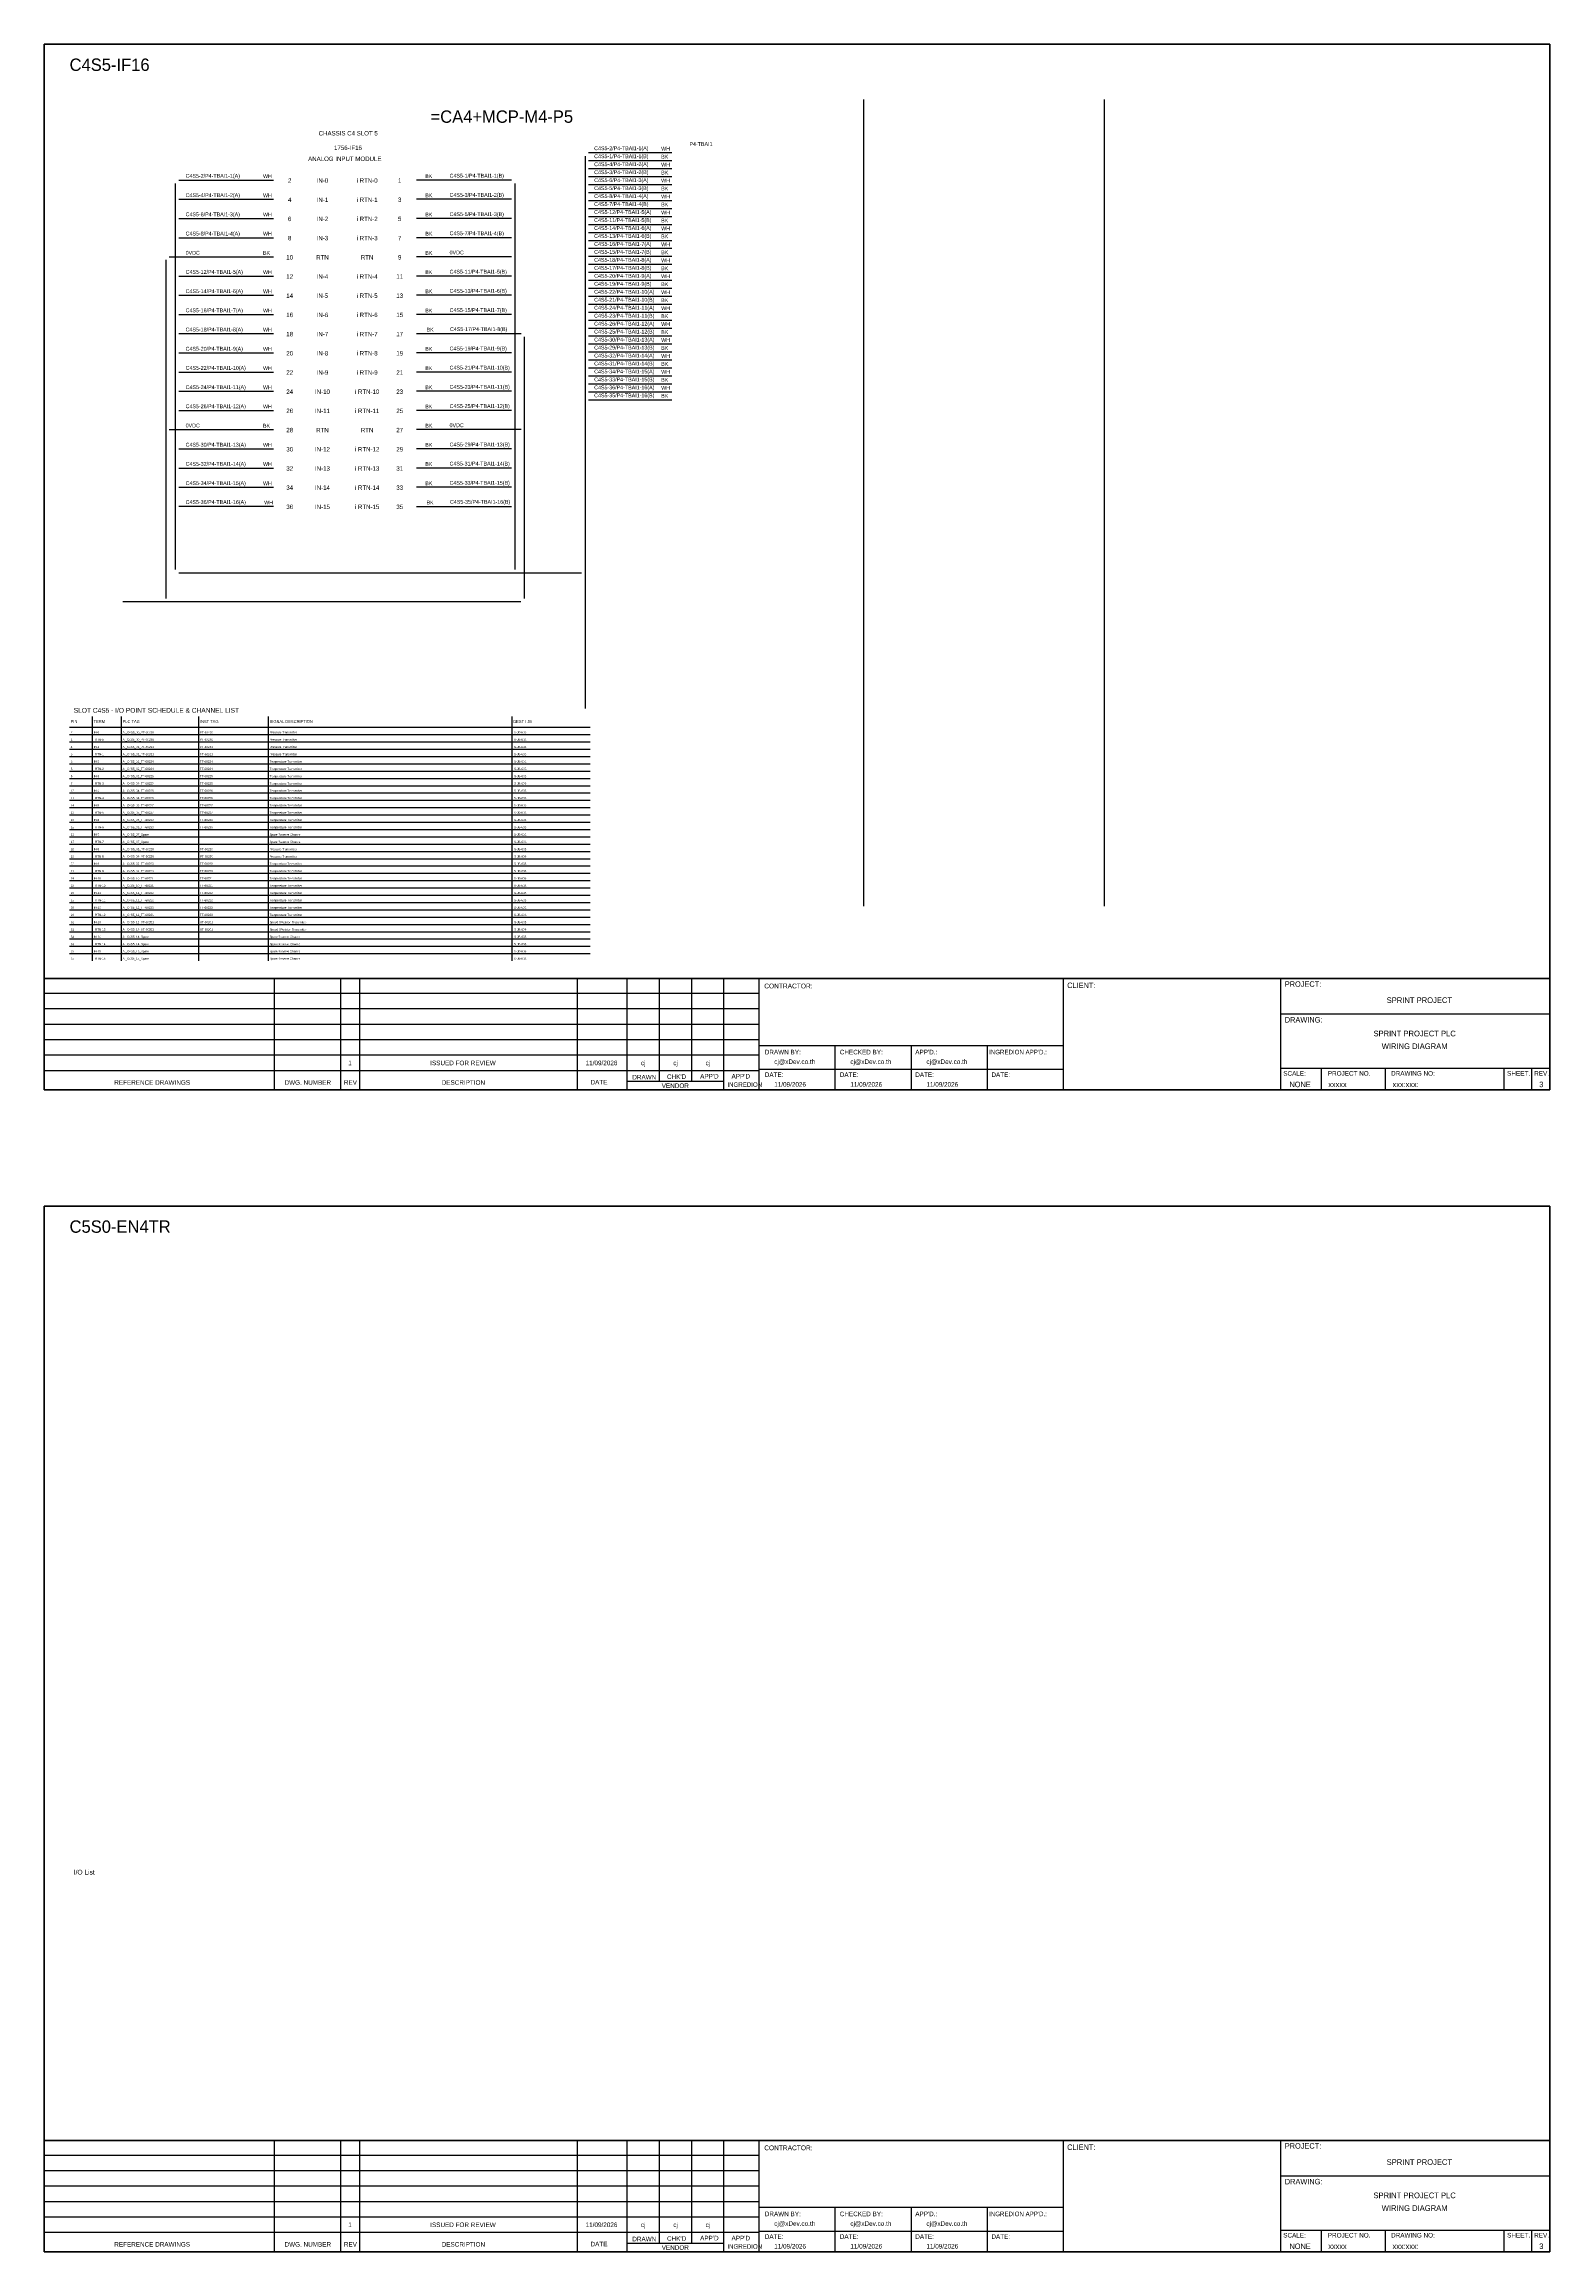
# Model space of a CAD drawing. Header units: metres. Extents: x 0 to 20667, y -39055 to 2704.
# Drawn here: x 16773 to 20667, y -30042 to -24334 of the extents above; entities that cross this region are included whole.
import ezdxf
from ezdxf.enums import TextEntityAlignment as Align

# ---------------------------------------------------------------- set-up
doc = ezdxf.new("R2010")
doc.units = ezdxf.units.M

msp = doc.modelspace()

# ---------------------------------------------------------------- linework, layer by layer
at = {"ltscale": 25.4}
for p, q in [((18180.9, -24634.8), (18396.3, -24634.8)), ((17981.4, -24685.2), (17736.1, -24685.2)), ((18180.9, -24676.1), (18396.3, -24676.1)), ((18180.9, -24717.3), (18396.3, -24717.3)), ((17981.4, -24734.8), (17736.1, -24734.8)), ((18180.9, -24758.5), (18396.3, -24758.5)), ((17981.4, -24784.4), (17736.1, -24784.4)), ((18180.9, -24799.7), (18396.3, -24799.7)), ((17096.1, -24883.7), (17366.6, -24883.7)), ((17981.4, -24834.1), (17736.1, -24834.1)), ((17981.4, -24883.7), (17736.1, -24883.7)), ((18180.9, -24841), (18396.3, -24841)), ((18180.9, -24882.2), (18396.3, -24882.2)), ((17981.4, -24933.3), (17736.1, -24933.3)), ((18180.9, -24923.4), (18396.3, -24923.4)), ((17981.4, -24983), (17736.1, -24983)), ((18180.9, -24964.6), (18396.3, -24964.6)), ((17981.4, -25032.6), (17736.1, -25032.6)), ((18180.9, -25005.9), (18396.3, -25005.9)), ((18180.9, -25047.1), (18396.3, -25047.1)), ((17736.1, -25082.2), (18006.6, -25082.2)), ((18180.9, -25088.3), (18396.3, -25088.3)), ((17981.4, -25131.9), (17736.1, -25131.9)), ((18180.9, -25129.5), (18396.3, -25129.5)), ((18180.9, -25170.8), (18396.3, -25170.8)), ((17981.4, -25181.5), (17736.1, -25181.5)), ((17981.4, -25231.1), (17736.1, -25231.1)), ((18180.9, -25212), (18396.3, -25212)), ((17981.4, -25280.8), (17736.1, -25280.8)), ((18180.9, -25253.2), (18396.3, -25253.2)), ((17096.1, -25330.4), (17366.6, -25330.4)), ((18006.6, -25330.4), (17736.1, -25330.4)), ((17981.4, -25380), (17736.1, -25380)), ((17981.4, -25429.7), (17736.1, -25429.7)), ((17981.4, -25479.3), (17736.1, -25479.3)), ((17736.1, -25528.9), (17981.4, -25528.9))]:
    msp.add_line(p, q, dxfattribs=at)
at = {"color": 7}
for p, q in [((16898.2, -26704.1), (16898.2, -26072)), ((16973.2, -26704.1), (16973.2, -26072)), ((17173.2, -26704.1), (17173.2, -26072)), ((17353.2, -26704.1), (17353.2, -26072)), ((17983.2, -26704.1), (17983.2, -26072)), ((16838.9, -26100), (18184.7, -26100))]:
    msp.add_line(p, q, dxfattribs=at)
at = {"color": 8}
for p, q in [((16838.9, -26118.9), (18184.7, -26118.9)), ((16838.9, -26137.8), (18184.7, -26137.8)), ((16838.9, -26156.7), (18184.7, -26156.7)), ((16838.9, -26175.5), (18184.7, -26175.5)), ((16838.9, -26194.4), (18184.7, -26194.4)), ((16838.9, -26213.3), (18184.7, -26213.3)), ((16838.9, -26232.2), (18184.7, -26232.2)), ((16838.9, -26251.1), (18184.7, -26251.1)), ((16838.9, -26269.9), (18184.7, -26269.9)), ((16838.9, -26288.8), (18184.7, -26288.8)), ((16838.9, -26307.7), (18184.7, -26307.7)), ((16838.9, -26326.6), (18184.7, -26326.6)), ((16838.9, -26345.4), (18184.7, -26345.4)), ((16838.9, -26364.3), (18184.7, -26364.3)), ((16838.9, -26383.2), (18184.7, -26383.2)), ((16838.9, -26402.1), (18184.7, -26402.1)), ((16838.9, -26421), (18184.7, -26421)), ((16838.9, -26439.8), (18184.7, -26439.8)), ((16838.9, -26458.7), (18184.7, -26458.7)), ((16838.9, -26477.6), (18184.7, -26477.6)), ((16838.9, -26496.5), (18184.7, -26496.5)), ((16838.9, -26515.3), (18184.7, -26515.3)), ((16838.9, -26534.2), (18184.7, -26534.2)), ((16838.9, -26553.1), (18184.7, -26553.1)), ((16838.9, -26572), (18184.7, -26572)), ((16838.9, -26590.9), (18184.7, -26590.9)), ((16838.9, -26609.7), (18184.7, -26609.7)), ((16838.9, -26628.6), (18184.7, -26628.6)), ((16838.9, -26647.5), (18184.7, -26647.5)), ((16838.9, -26666.4), (18184.7, -26666.4)), ((16838.9, -26685.2), (18184.7, -26685.2))]:
    msp.add_line(p, q, dxfattribs=at)
at = {"color": 4}
for p, q in [((20075.5, -26981.8), (20075.5, -27037.9)), ((20240.8, -26981.8), (20240.8, -27037.9)), ((20075.5, -29986), (20075.5, -30042.1)), ((20240.8, -29986), (20240.8, -30042.1))]:
    msp.add_line(p, q, dxfattribs=at)
at = {"color": 4, "ltscale": 0.5}
for p, q in [((20547.9, -26981.8), (20547.9, -27037.9)), ((20547.9, -26981.8), (20547.9, -27037.9)), ((20619.1, -26981.8), (20619.1, -27037.9)), ((20619.1, -26981.8), (20619.1, -27037.9)), ((20547.9, -29986), (20547.9, -30042.1)), ((20547.9, -29986), (20547.9, -30042.1)), ((20619.1, -29986), (20619.1, -30042.1)), ((20619.1, -29986), (20619.1, -30042.1))]:
    msp.add_line(p, q, dxfattribs=at)
at = {"layer": 'GT_1', "color": 4}
for p, q in [((17368.6, -27037.9), (17368.6, -26749.8)), ((17540.5, -27037.9), (17540.5, -26749.8)), ((17589.6, -27037.9), (17589.6, -26749.8)), ((18152.3, -27037.9), (18152.3, -26749.8)), ((18280.6, -27037.9), (18280.6, -26749.8)), ((18364.2, -27016.1), (18364.2, -26749.8)), ((18447.7, -27016.1), (18447.7, -26749.7)), ((18531, -27037.9), (18531, -26749.8)), ((18622, -27037.9), (18622, -26749.8)), ((19409, -27037.9), (19409, -26749.8)), ((19971.3, -27037.9), (19971.3, -26749.8)), ((19971.3, -27037.9), (19971.3, -26749.8)), ((19971.3, -27037.9), (19971.3, -26749.8)), ((18622, -26788.6), (16773.2, -26788.6)), ((18622, -26828.4), (16773.2, -26828.4)), ((18622, -26868.3), (16773.2, -26868.3)), ((18622, -26908.3), (16773.2, -26908.3)), ((19409, -26923.6), (18622, -26923.6)), ((18818.8, -27037.9), (18818.8, -26923.6)), ((19015.5, -27037.9), (19015.5, -26923.6)), ((19212.3, -27037.9), (19212.3, -26923.6)), ((18622, -26948.2), (16773.2, -26948.2)), ((18621.9, -26988.1), (16773.2, -26988.1)), ((19409, -26985.1), (18622, -26985.1)), ((19971.3, -26981.8), (20666.5, -26981.8)), ((18531, -27016.1), (18280.6, -27016.1)), ((18622, -29792.8), (16773.2, -29792.8)), ((17368.6, -30042.1), (17368.6, -29754)), ((17540.5, -30042.1), (17540.5, -29754)), ((17589.6, -30042.1), (17589.6, -29754)), ((18152.3, -30042.1), (18152.3, -29754)), ((18280.6, -30042.1), (18280.6, -29754)), ((18364.2, -30020.3), (18364.2, -29754)), ((18447.7, -30020.3), (18447.7, -29754)), ((18531, -30042.1), (18531, -29754)), ((18622, -30042.1), (18622, -29754)), ((19409, -30042.1), (19409, -29754)), ((19971.3, -30042.1), (19971.3, -29754)), ((19971.3, -30042.1), (19971.3, -29754)), ((19971.3, -30042.1), (19971.3, -29754)), ((18622, -29832.6), (16773.2, -29832.6)), ((18622, -29872.6), (16773.2, -29872.6)), ((18622, -29912.5), (16773.2, -29912.5)), ((18622, -29952.4), (16773.2, -29952.4)), ((19409, -29927.8), (18622, -29927.8)), ((18818.8, -30042.1), (18818.8, -29927.8)), ((19015.5, -30042.1), (19015.5, -29927.8)), ((19212.3, -30042.1), (19212.3, -29927.8)), ((18621.9, -29992.3), (16773.2, -29992.3)), ((18531, -30020.3), (18280.6, -30020.3)), ((19409, -29989.3), (18622, -29989.3)), ((19971.3, -29986), (20666.5, -29986))]:
    msp.add_line(p, q, dxfattribs=at)
at = {"layer": 'HELPPOINT', "color": 4, "lineweight": 35}
for p, q in [((16773.2, -27037.9), (16773.2, -24333.7)), ((16773.2, -24333.7), (20666.5, -24333.7)), ((16773.2, -27037.9), (16773.2, -24333.7)), ((16773.2, -24333.7), (20666.5, -24333.7)), ((20666.5, -24333.7), (20666.5, -27037.9)), ((20666.5, -24333.7), (20666.5, -27037.9)), ((20666.5, -27037.9), (16773.2, -27037.9)), ((20666.5, -27037.9), (16773.2, -27037.9)), ((16773.2, -30042.1), (16773.2, -27337.9)), ((16773.2, -27337.9), (20666.5, -27337.9)), ((16773.2, -30042.1), (16773.2, -27337.9)), ((16773.2, -27337.9), (20666.5, -27337.9)), ((20666.5, -27337.9), (20666.5, -30042.1)), ((20666.5, -27337.9), (20666.5, -30042.1)), ((20666.5, -30042.1), (16773.2, -30042.1)), ((20666.5, -30042.1), (16773.2, -30042.1))]:
    msp.add_line(p, q, dxfattribs=at)
at = {"layer": 'HELPPOINT', "color": 4}
for p, q in [((19971.3, -26841.3), (20666.5, -26841.3)), ((19971.3, -26841.3), (20666.5, -26841.3)), ((19971.3, -26981.8), (20666.5, -26981.8)), ((19971.3, -29845.6), (20666.5, -29845.6)), ((19971.3, -29845.6), (20666.5, -29845.6)), ((19971.3, -29986), (20666.5, -29986))]:
    msp.add_line(p, q, dxfattribs=at)
at = {"layer": 'IE-WIRE', "color": 4, "ltscale": 25.4}
for p, q in [((18171.8, -24623.4), (18171.8, -26051.8)), ((18180.9, -24614.2), (18396.3, -24614.2)), ((18180.9, -24655.5), (18396.3, -24655.5)), ((17112.2, -24694.4), (17112.2, -25691.8)), ((17121.4, -24685.2), (17366.6, -24685.2)), ((17990.5, -24694.4), (17990.5, -25691.8)), ((18180.9, -24696.7), (18396.3, -24696.7)), ((17121.4, -24734.8), (17366.6, -24734.8)), ((18180.9, -24737.9), (18396.3, -24737.9)), ((17121.4, -24784.4), (17366.6, -24784.4)), ((18180.9, -24779.1), (18396.3, -24779.1)), ((18180.9, -24820.4), (18396.3, -24820.4)), ((17121.4, -24834.1), (17366.6, -24834.1)), ((18180.9, -24861.6), (18396.3, -24861.6)), ((17121.4, -24933.3), (17366.6, -24933.3)), ((18180.9, -24902.8), (18396.3, -24902.8)), ((18180.9, -24944), (18396.3, -24944)), ((17121.4, -24983), (17366.6, -24983)), ((18180.9, -24985.2), (18396.3, -24985.2)), ((17121.4, -25032.6), (17366.6, -25032.6)), ((18180.9, -25026.5), (18396.3, -25026.5)), ((17121.4, -25082.2), (17366.6, -25082.2)), ((18180.9, -25067.7), (18396.3, -25067.7)), ((18180.9, -25108.9), (18396.3, -25108.9)), ((17121.4, -25131.9), (17366.6, -25131.9)), ((18180.9, -25150.1), (18396.3, -25150.1)), ((17121.4, -25181.5), (17366.6, -25181.5)), ((17121.4, -25231.1), (17366.6, -25231.1)), ((18180.9, -25191.4), (18396.3, -25191.4)), ((17121.4, -25280.8), (17366.6, -25280.8)), ((18180.9, -25232.6), (18396.3, -25232.6)), ((17121.4, -25380), (17366.6, -25380)), ((17121.4, -25429.7), (17366.6, -25429.7)), ((17121.4, -25479.3), (17366.6, -25479.3)), ((17366.6, -25528.9), (17121.4, -25528.9))]:
    msp.add_line(p, q, dxfattribs=at)
at = {"layer": 'IE-WIRE', "color": 7, "ltscale": 25.4}
for p, q in [((17088.1, -24891.7), (17088.1, -25767)), ((18014.6, -25090.2), (18014.6, -25767)), ((18005.6, -25776), (16976.6, -25776))]:
    msp.add_line(p, q, dxfattribs=at)
at = {"layer": 'IE-WIRE', "color": 4}
msp.add_line((17121.3, -25700.9), (18162.6, -25700.9), dxfattribs=at)
at = {"layer": 'MEMBER', "color": 4, "lineweight": 35}
for p, q in [((16773.2, -26749.8), (20666.5, -26749.8)), ((16773.2, -26749.8), (20666.5, -26749.8)), ((16773.2, -29754), (20666.5, -29754)), ((16773.2, -29754), (20666.5, -29754))]:
    msp.add_line(p, q, dxfattribs=at)
at = {"layer": 'MEMBER', "color": 4}
for p, q in [((19971.3, -26841.3), (20666.5, -26841.3)), ((19971.3, -26841.3), (20666.5, -26841.3)), ((19971.3, -26981.8), (20666.5, -26981.8)), ((19971.3, -26981.8), (20666.5, -26981.8)), ((19971.3, -29845.6), (20666.5, -29845.6)), ((19971.3, -29845.6), (20666.5, -29845.6)), ((19971.3, -29986), (20666.5, -29986)), ((19971.3, -29986), (20666.5, -29986))]:
    msp.add_line(p, q, dxfattribs=at)
at = {"layer": 'x01001-FrameArea'}
for p, q in [((18891.4, -24476.4), (18891.4, -26562.9)), ((19514.5, -24476.4), (19514.5, -26562.9))]:
    msp.add_line(p, q, dxfattribs=at)

# ---------------------------------------------------------------- texts
at = {"color": 2}
for s, p in [('C4S5-IF16', (16838.9, -24402.9)), ('C5S0-EN4TR', (16838.9, -27407.1))]:
    msp.add_text(s, height=32, dxfattribs=at).set_placement(p)
for s, height, p in [('=CA4+MCP-M4-P5', 32, (17956.6, -24521.1)), ('CHASSIS C4 SLOT 5', 11.441, (17559.4, -24564.1)), ('1756-IF16', 11.44, (17558.8, -24601.6)), ('ANALOG INPUT MODULE', 11.441, (17550.6, -24630.1)), ('2', 11.4, (17408.1, -24686.3)), ('IN-0', 11.44, (17492.8, -24686.3)), ('i RTN-0', 11.44, (17608.3, -24686.3)), ('1', 11.4, (17692.6, -24686.3)), ('4', 11.4, (17408.1, -24736)), ('IN-1', 11.44, (17492.8, -24736)), ('i RTN-1', 11.44, (17608.3, -24736)), ('3', 11.4, (17692.6, -24736)), ('8', 11.4, (17408.1, -24835.2)), ('6', 11.4, (17408.1, -24785.6)), ('IN-2', 11.44, (17492.8, -24785.6)), ('IN-3', 11.44, (17492.8, -24835.2)), ('i RTN-2', 11.44, (17608.3, -24785.6)), ('i RTN-3', 11.44, (17608.3, -24835.2)), ('5', 11.4, (17692.6, -24785.6)), ('7', 11.4, (17692.6, -24835.2)), ('10', 11.44, (17408.1, -24884.9)), ('RTN', 11.44, (17492.8, -24884.9)), ('RTN', 11.44, (17608.3, -24884.9)), ('9', 11.4, (17692.6, -24884.9)), ('12', 11.44, (17408.1, -24934.5)), ('IN-4', 11.44, (17492.8, -24934.5)), ('i RTN-4', 11.44, (17608.3, -24934.5)), ('11', 11.44, (17692.6, -24934.5)), ('14', 11.44, (17408.1, -24984.1)), ('IN-5', 11.44, (17492.8, -24984.1)), ('i RTN-5', 11.44, (17608.3, -24984.1)), ('13', 11.44, (17692.6, -24984.1)), ('16', 11.44, (17408.1, -25033.8)), ('IN-6', 11.44, (17492.8, -25033.8)), ('i RTN-6', 11.44, (17608.3, -25033.8)), ('15', 11.44, (17692.6, -25033.8)), ('18', 11.44, (17408.1, -25083.4)), ('IN-7', 11.44, (17492.8, -25083.4)), ('i RTN-7', 11.44, (17608.3, -25083.4)), ('17', 11.44, (17692.6, -25083.4)), ('20', 11.44, (17408.1, -25133)), ('IN-8', 11.44, (17492.8, -25133)), ('i RTN-8', 11.44, (17608.3, -25133)), ('19', 11.44, (17692.6, -25133)), ('22', 11.44, (17408.1, -25182.7)), ('24', 11.44, (17408.1, -25232.3)), ('IN-10', 11.44, (17492.8, -25232.3)), ('IN-9', 11.44, (17492.8, -25182.7)), ('i RTN-10', 11.44, (17608.3, -25232.3)), ('i RTN-9', 11.44, (17608.3, -25182.7)), ('21', 11.44, (17692.6, -25182.7)), ('23', 11.44, (17692.6, -25232.3)), ('26', 11.44, (17408.1, -25281.9)), ('IN-11', 11.44, (17492.8, -25281.9)), ('i RTN-11', 11.44, (17608.3, -25281.9)), ('25', 11.44, (17692.6, -25281.9)), ('28', 11.44, (17408.1, -25331.6)), ('RTN', 11.44, (17492.8, -25331.6)), ('RTN', 11.44, (17608.3, -25331.6)), ('27', 11.44, (17692.6, -25331.6)), ('30', 11.44, (17408.1, -25381.2)), ('IN-12', 11.44, (17492.8, -25381.2)), ('i RTN-12', 11.44, (17608.3, -25381.2)), ('29', 11.44, (17692.6, -25381.2)), ('32', 11.44, (17408.1, -25430.8)), ('IN-13', 11.44, (17492.8, -25430.8)), ('i RTN-13', 11.44, (17608.3, -25430.8)), ('31', 11.44, (17692.6, -25430.8)), ('34', 11.44, (17408.1, -25480.4)), ('IN-14', 11.44, (17492.8, -25480.4)), ('i RTN-14', 11.44, (17608.3, -25480.4)), ('33', 11.44, (17692.6, -25480.4)), ('36', 11.44, (17408.1, -25530.1)), ('IN-15', 11.44, (17492.8, -25530.1)), ('i RTN-15', 11.44, (17608.3, -25530.1)), ('35', 11.44, (17692.6, -25530.1))]:
    msp.add_text(s, height=height, dxfattribs=at).set_placement(p, align=Align.MIDDLE_CENTER)
at = {"color": 4}
for s, height, p in [('C4S5-2/P4-TBAI1-1(A)', 9.949, (18195.4, -24607.9)), ('WH', 9.95, (18368.7, -24609)), ('C4S5-4/P4-TBAI1-2(A)', 9.949, (18195.4, -24649.2)), ('WH', 9.95, (18368.7, -24650.2)), ('C4S5-2/P4-TBAI1-1(A)', 9.949, (17139, -24679.2)), ('WH', 9.95, (17339.1, -24679.9)), ('C4S5-6/P4-TBAI1-3(A)', 9.949, (18195.4, -24690.4)), ('WH', 9.95, (18368.7, -24691.4)), ('C4S5-4/P4-TBAI1-2(A)', 9.949, (17139, -24729.2)), ('C4S5-6/P4-TBAI1-3(A)', 9.949, (17139, -24778.8)), ('WH', 9.95, (17339.1, -24729.6)), ('WH', 9.95, (17339.1, -24779.2)), ('C4S5-8/P4-TBAI1-4(A)', 9.949, (18195.4, -24731.6)), ('C4S5-12/P4-TBAI1-5(A)', 9.949, (18195.4, -24772.8)), ('WH', 9.95, (18368.7, -24732.7)), ('WH', 9.95, (18368.7, -24773.9)), ('C4S5-8/P4-TBAI1-4(A)', 9.949, (17139, -24828.5)), ('WH', 9.95, (17339.1, -24828.8)), ('C4S5-14/P4-TBAI1-6(A)', 9.949, (18195.4, -24814.1)), ('WH', 9.95, (18368.7, -24815.1)), ('C4S5-16/P4-TBAI1-7(A)', 9.949, (18195.4, -24855.3)), ('C4S5-18/P4-TBAI1-8(A)', 9.949, (18195.4, -24896.5)), ('WH', 9.95, (18368.7, -24856.3)), ('WH', 9.95, (18368.7, -24897.5)), ('C4S5-12/P4-TBAI1-5(A)', 9.949, (17139, -24927.7)), ('WH', 9.95, (17339.1, -24928.1)), ('C4S5-20/P4-TBAI1-9(A)', 9.949, (18195.4, -24937.7)), ('WH', 9.95, (18368.7, -24938.8)), ('C4S5-14/P4-TBAI1-6(A)', 9.949, (17139, -24977.4)), ('WH', 9.95, (17339.1, -24977.7)), ('C4S5-22/P4-TBAI1-10(A)', 9.949, (18195.4, -24979)), ('WH', 9.95, (18368.7, -24980)), ('C4S5-16/P4-TBAI1-7(A)', 9.949, (17139, -25027)), ('WH', 9.95, (17339.1, -25027.4)), ('C4S5-24/P4-TBAI1-11(A)', 9.949, (18195.4, -25020.2)), ('C4S5-26/P4-TBAI1-12(A)', 9.949, (18195.4, -25061.4)), ('WH', 9.95, (18368.7, -25021.2)), ('WH', 9.95, (18368.7, -25062.4)), ('C4S5-18/P4-TBAI1-8(A)', 9.949, (17139, -25076.6)), ('C4S5-20/P4-TBAI1-9(A)', 9.949, (17139, -25126.3)), ('WH', 9.95, (17339.1, -25077)), ('WH', 9.95, (17339.1, -25126.6)), ('C4S5-30/P4-TBAI1-13(A)', 9.949, (18195.4, -25102.6)), ('WH', 9.95, (18368.7, -25103.7)), ('C4S5-22/P4-TBAI1-10(A)', 9.949, (17139, -25175.9)), ('WH', 9.95, (17339.1, -25176.3)), ('C4S5-32/P4-TBAI1-14(A)', 9.949, (18195.4, -25143.9)), ('WH', 9.95, (18368.7, -25144.9)), ('C4S5-24/P4-TBAI1-11(A)', 9.949, (17139, -25225.5)), ('WH', 9.95, (17339.1, -25225.9)), ('C4S5-34/P4-TBAI1-15(A)', 9.949, (18195.4, -25185.1)), ('C4S5-36/P4-TBAI1-16(A)', 9.949, (18195.4, -25226.3)), ('WH', 9.95, (18368.7, -25186.1)), ('WH', 9.95, (18368.7, -25227.3)), ('C4S5-26/P4-TBAI1-12(A)', 9.949, (17139, -25275.1)), ('WH', 9.95, (17339.1, -25275.5)), ('C4S5-30/P4-TBAI1-13(A)', 9.949, (17139, -25374.4)), ('WH', 9.95, (17339.1, -25374.8)), ('C4S5-32/P4-TBAI1-14(A)', 9.949, (17139, -25424)), ('WH', 9.95, (17339.1, -25424.4)), ('C4S5-34/P4-TBAI1-15(A)', 9.949, (17139, -25473.7)), ('C4S5-36/P4-TBAI1-16(A)', 9.949, (17139, -25522.7)), ('WH', 9.95, (17339.1, -25474.1)), ('WH', 9.95, (17342.1, -25523.7))]:
    msp.add_text(s, height=height, dxfattribs=at).set_placement(p)
msp.add_text('P4-TBAI1', height=9.95, dxfattribs=at).set_placement((18471.5, -24591.9), align=Align.MIDDLE_CENTER)
for s, height, p in [('C4S5-1/P4-TBAI1-1(B)', 9.949, (18195.4, -24628.6)), ('C4S5-3/P4-TBAI1-2(B)', 9.949, (18195.4, -24669.8)), ('BK', 9.95, (18368.7, -24629.6)), ('BK', 9.95, (17758.6, -24679.9)), ('C4S5-1/P4-TBAI1-1(B)', 9.949, (17821.5, -24678.9)), ('C4S5-5/P4-TBAI1-3(B)', 9.949, (18195.4, -24711)), ('BK', 9.95, (18368.7, -24670.8)), ('BK', 9.95, (18368.7, -24712)), ('BK', 9.95, (17758.6, -24729.6)), ('BK', 9.95, (17758.6, -24779.2)), ('C4S5-3/P4-TBAI1-2(B)', 9.949, (17821.5, -24728.5)), ('C4S5-5/P4-TBAI1-3(B)', 9.949, (17821.5, -24778.2)), ('C4S5-7/P4-TBAI1-4(B)', 9.949, (18195.4, -24752.2)), ('BK', 9.95, (18368.7, -24753.3)), ('BK', 9.95, (17758.6, -24828.8)), ('C4S5-7/P4-TBAI1-4(B)', 9.949, (17821.5, -24827.8)), ('C4S5-11/P4-TBAI1-5(B)', 9.949, (18195.4, -24793.5)), ('C4S5-13/P4-TBAI1-6(B)', 9.949, (18195.4, -24834.7)), ('BK', 9.95, (18368.7, -24794.5)), ('BK', 9.95, (18368.7, -24835.7)), ('0VDC', 9.95, (17139, -24878.1)), ('BK', 9.95, (17339.1, -24878.5)), ('BK', 9.95, (17758.6, -24878.5)), ('0VDC', 9.95, (17821.5, -24877.4)), ('C4S5-15/P4-TBAI1-7(B)', 9.949, (18195.4, -24875.9)), ('BK', 9.95, (18368.7, -24876.9)), ('BK', 9.95, (17758.6, -24928.1)), ('C4S5-11/P4-TBAI1-5(B)', 9.949, (17821.5, -24927.1)), ('C4S5-17/P4-TBAI1-8(B)', 9.949, (18195.4, -24917.1)), ('BK', 9.95, (18368.7, -24918.2)), ('BK', 9.95, (17758.6, -24977.7)), ('C4S5-13/P4-TBAI1-6(B)', 9.949, (17821.5, -24976.7)), ('C4S5-19/P4-TBAI1-9(B)', 9.949, (18195.4, -24958.3)), ('C4S5-21/P4-TBAI1-10(B)', 9.949, (18195.4, -24999.6)), ('BK', 9.95, (18368.7, -24959.4)), ('BK', 9.95, (18368.7, -25000.6)), ('BK', 9.95, (17758.6, -25027.4)), ('C4S5-15/P4-TBAI1-7(B)', 9.949, (17821.5, -25026.3)), ('C4S5-23/P4-TBAI1-11(B)', 9.949, (18195.4, -25040.8)), ('BK', 9.95, (18368.7, -25041.8)), ('BK', 9.95, (17758.6, -25126.6)), ('BK', 9.95, (17762, -25077)), ('C4S5-19/P4-TBAI1-9(B)', 9.949, (17821.5, -25125.6)), ('C4S5-17/P4-TBAI1-8(B)', 9.949, (17822.6, -25075.5)), ('C4S5-25/P4-TBAI1-12(B)', 9.949, (18195.4, -25082)), ('C4S5-29/P4-TBAI1-13(B)', 9.949, (18195.4, -25123.2)), ('BK', 9.95, (18368.7, -25083.1)), ('BK', 9.95, (18368.7, -25124.3)), ('BK', 9.95, (17758.6, -25176.3)), ('C4S5-21/P4-TBAI1-10(B)', 9.949, (17821.5, -25175.2)), ('C4S5-31/P4-TBAI1-14(B)', 9.949, (18195.4, -25164.5)), ('BK', 9.95, (18368.7, -25165.5)), ('BK', 9.95, (17758.6, -25225.9)), ('C4S5-23/P4-TBAI1-11(B)', 9.949, (17821.5, -25224.9)), ('C4S5-33/P4-TBAI1-15(B)', 9.949, (18195.4, -25205.7)), ('BK', 9.95, (18368.7, -25206.7)), ('BK', 9.95, (17758.6, -25275.5)), ('C4S5-25/P4-TBAI1-12(B)', 9.949, (17821.5, -25274.5)), ('C4S5-35/P4-TBAI1-16(B)', 9.949, (18195.4, -25246.9)), ('BK', 9.95, (18368.7, -25247.9)), ('0VDC', 9.95, (17139, -25324.8)), ('BK', 9.95, (17339.1, -25325.2)), ('BK', 9.95, (17758.6, -25325.2)), ('0VDC', 9.95, (17821.5, -25324.1)), ('BK', 9.95, (17758.6, -25374.8)), ('C4S5-29/P4-TBAI1-13(B)', 9.949, (17821.5, -25373.8)), ('BK', 9.95, (17758.6, -25424.4)), ('C4S5-31/P4-TBAI1-14(B)', 9.949, (17821.5, -25423.4)), ('BK', 9.95, (17758.6, -25474.1)), ('BK', 9.95, (17762, -25523.7)), ('C4S5-33/P4-TBAI1-15(B)', 9.949, (17821.5, -25473)), ('C4S5-35/P4-TBAI1-16(B)', 9.949, (17822.6, -25522.2))]:
    msp.add_text(s, height=height).set_placement(p)
at = {"color": 3}
for s, p in [('PIN', (16841.9, -26089)), ('TERM', (16901.2, -26089)), ('PLC TAG', (16976.2, -26089)), ('INST TAG', (17176.2, -26089)), ('SIGNAL DESCRIPTION', (17356.2, -26089)), ('DEST / JB', (17986.2, -26089))]:
    msp.add_text(s, height=7.5, dxfattribs=at).set_placement(p)
at = {"color": 7}
for s, p in [('2', (16841.9, -26115.9)), ('1', (16841.9, -26134.8)), ('i RTN-0', (16901.2, -26134.8)), ('IN-0', (16901.2, -26115.9)), ('AI_C4S5_00_PT-60230', (16976.2, -26115.9)), ('AI_C4S5_00_PT-60230', (16976.2, -26134.8)), ('PT-60230', (17176.2, -26115.9)), ('PT-60230', (17176.2, -26134.8)), ('Pressure Transmitter', (17356.2, -26115.9)), ('Pressure Transmitter', (17356.2, -26134.8)), ('IS-JB-603', (17986.2, -26115.9)), ('IS-JB-603', (17986.2, -26134.8)), ('4', (16841.9, -26153.7)), ('3', (16841.9, -26172.5)), ('6', (16841.9, -26191.4)), ('i RTN-1', (16901.2, -26172.5)), ('IN-1', (16901.2, -26153.7)), ('IN-2', (16901.2, -26191.4)), ('AI_C4S5_01_PT-60231', (16976.2, -26153.7)), ('AI_C4S5_01_PT-60231', (16976.2, -26172.5)), ('AI_C4S5_02_TT-60224', (16976.2, -26191.4)), ('TT-60224', (17176.2, -26191.4)), ('PT-60231', (17176.2, -26153.7)), ('PT-60231', (17176.2, -26172.5)), ('Temperature Transmitter', (17356.2, -26191.4)), ('Pressure Transmitter', (17356.2, -26153.7)), ('Pressure Transmitter', (17356.2, -26172.5)), ('IS-JB-603', (17986.2, -26153.7)), ('IS-JB-603', (17986.2, -26172.5)), ('IS-JB-603', (17986.2, -26191.4)), ('5', (16841.9, -26210.3)), ('8', (16841.9, -26229.2)), ('7', (16841.9, -26248.1)), ('i RTN-2', (16901.2, -26210.3)), ('i RTN-3', (16901.2, -26248.1)), ('IN-3', (16901.2, -26229.2)), ('AI_C4S5_02_TT-60224', (16976.2, -26210.3)), ('AI_C4S5_03_TT-60225', (16976.2, -26229.2)), ('AI_C4S5_03_TT-60225', (16976.2, -26248.1)), ('TT-60224', (17176.2, -26210.3)), ('TT-60225', (17176.2, -26229.2)), ('TT-60225', (17176.2, -26248.1)), ('Temperature Transmitter', (17356.2, -26210.3)), ('Temperature Transmitter', (17356.2, -26229.2)), ('Temperature Transmitter', (17356.2, -26248.1)), ('IS-JB-603', (17986.2, -26210.3)), ('IS-JB-603', (17986.2, -26229.2)), ('IS-JB-603', (17986.2, -26248.1)), ('12', (16841.9, -26266.9)), ('11', (16841.9, -26285.8)), ('14', (16841.9, -26304.7)), ('i RTN-4', (16901.2, -26285.8)), ('IN-4', (16901.2, -26266.9)), ('IN-5', (16901.2, -26304.7)), ('AI_C4S5_04_TT-60226', (16976.2, -26266.9)), ('AI_C4S5_04_TT-60226', (16976.2, -26285.8)), ('AI_C4S5_05_TT-60227', (16976.2, -26304.7)), ('TT-60226', (17176.2, -26266.9)), ('TT-60226', (17176.2, -26285.8)), ('TT-60227', (17176.2, -26304.7)), ('Temperature Transmitter', (17356.2, -26266.9)), ('Temperature Transmitter', (17356.2, -26285.8)), ('Temperature Transmitter', (17356.2, -26304.7)), ('IS-JB-603', (17986.2, -26266.9)), ('IS-JB-603', (17986.2, -26285.8)), ('IS-JB-603', (17986.2, -26304.7)), ('13', (16841.9, -26323.6)), ('16', (16841.9, -26342.4)), ('15', (16841.9, -26361.3)), ('i RTN-5', (16901.2, -26323.6)), ('i RTN-6', (16901.2, -26361.3)), ('IN-6', (16901.2, -26342.4)), ('AI_C4S5_05_TT-60227', (16976.2, -26323.6)), ('AI_C4S5_06_TT-60230', (16976.2, -26342.4)), ('AI_C4S5_06_TT-60230', (16976.2, -26361.3)), ('TT-60227', (17176.2, -26323.6)), ('TT-60230', (17176.2, -26342.4)), ('TT-60230', (17176.2, -26361.3)), ('Temperature Transmitter', (17356.2, -26323.6)), ('Temperature Transmitter', (17356.2, -26342.4)), ('Temperature Transmitter', (17356.2, -26361.3)), ('IS-JB-603', (17986.2, -26323.6)), ('IS-JB-603', (17986.2, -26342.4)), ('IS-JB-603', (17986.2, -26361.3)), ('20', (16841.9, -26418)), ('18', (16841.9, -26380.2)), ('17', (16841.9, -26399.1)), ('i RTN-7', (16901.2, -26399.1)), ('IN-7', (16901.2, -26380.2)), ('IN-8', (16901.2, -26418)), ('AI_C4S5_07_Spare', (16976.2, -26380.2)), ('AI_C4S5_07_Spare', (16976.2, -26399.1)), ('AI_C4S5_08_PT-60220', (16976.2, -26418)), ('PT-60220', (17176.2, -26418)), ('Spare Reserve Channel', (17356.2, -26380.2)), ('Spare Reserve Channel', (17356.2, -26399.1)), ('Pressure Transmitter', (17356.2, -26418)), ('IS-JB-603', (17986.2, -26380.2)), ('IS-JB-603', (17986.2, -26399.1)), ('IS-JB-608', (17986.2, -26418)), ('22', (16841.9, -26455.7)), ('21', (16841.9, -26474.6)), ('19', (16841.9, -26436.8)), ('i RTN-8', (16901.2, -26436.8)), ('i RTN-9', (16901.2, -26474.6)), ('IN-9', (16901.2, -26455.7)), ('AI_C4S5_08_PT-60220', (16976.2, -26436.8)), ('AI_C4S5_09_TT-60220', (16976.2, -26455.7)), ('AI_C4S5_09_TT-60220', (16976.2, -26474.6)), ('TT-60220', (17176.2, -26455.7)), ('TT-60220', (17176.2, -26474.6)), ('PT-60220', (17176.2, -26436.8)), ('Temperature Transmitter', (17356.2, -26455.7)), ('Temperature Transmitter', (17356.2, -26474.6)), ('Pressure Transmitter', (17356.2, -26436.8)), ('IS-JB-608', (17986.2, -26436.8)), ('IS-JB-608', (17986.2, -26455.7)), ('IS-JB-608', (17986.2, -26474.6)), ('24', (16841.9, -26493.5)), ('23', (16841.9, -26512.3)), ('26', (16841.9, -26531.2)), ('i RTN-10', (16901.2, -26512.3)), ('IN-10', (16901.2, -26493.5)), ('IN-11', (16901.2, -26531.2)), ('AI_C4S5_10_TT-60221', (16976.2, -26493.5)), ('AI_C4S5_10_TT-60221', (16976.2, -26512.3)), ('AI_C4S5_11_TT-60222', (16976.2, -26531.2)), ('TT-60221', (17176.2, -26493.5)), ('TT-60221', (17176.2, -26512.3)), ('TT-60222', (17176.2, -26531.2)), ('Temperature Transmitter', (17356.2, -26493.5)), ('Temperature Transmitter', (17356.2, -26512.3)), ('Temperature Transmitter', (17356.2, -26531.2)), ('IS-JB-608', (17986.2, -26493.5)), ('IS-JB-608', (17986.2, -26512.3)), ('IS-JB-608', (17986.2, -26531.2)), ('30', (16841.9, -26569)), ('32', (16841.9, -26606.7)), ('25', (16841.9, -26550.1)), ('29', (16841.9, -26587.9)), ('i RTN-11', (16901.2, -26550.1)), ('i RTN-12', (16901.2, -26587.9)), ('IN-12', (16901.2, -26569)), ('IN-13', (16901.2, -26606.7)), ('AI_C4S5_11_TT-60222', (16976.2, -26550.1)), ('AI_C4S5_12_TT-60223', (16976.2, -26569)), ('AI_C4S5_12_TT-60223', (16976.2, -26587.9)), ('AI_C4S5_13_XT-60201', (16976.2, -26606.7)), ('TT-60222', (17176.2, -26550.1)), ('TT-60223', (17176.2, -26569)), ('TT-60223', (17176.2, -26587.9)), ('XT-60201', (17176.2, -26606.7)), ('Temperature Transmitter', (17356.2, -26550.1)), ('Temperature Transmitter', (17356.2, -26569)), ('Temperature Transmitter', (17356.2, -26587.9)), ('Speed / Position Transmitter', (17356.2, -26606.7)), ('IS-JB-608', (17986.2, -26550.1)), ('IS-JB-608', (17986.2, -26569)), ('IS-JB-608', (17986.2, -26587.9)), ('IS-JB-608', (17986.2, -26606.7)), ('31', (16841.9, -26625.6)), ('34', (16841.9, -26644.5)), ('33', (16841.9, -26663.4)), ('i RTN-13', (16901.2, -26625.6)), ('i RTN-14', (16901.2, -26663.4)), ('IN-14', (16901.2, -26644.5)), ('AI_C4S5_13_XT-60201', (16976.2, -26625.6)), ('AI_C4S5_14_Spare', (16976.2, -26644.5)), ('AI_C4S5_14_Spare', (16976.2, -26663.4)), ('XT-60201', (17176.2, -26625.6)), ('Speed / Position Transmitter', (17356.2, -26625.6)), ('Spare Reserve Channel', (17356.2, -26644.5)), ('Spare Reserve Channel', (17356.2, -26663.4)), ('IS-JB-608', (17986.2, -26625.6)), ('IS-JB-608', (17986.2, -26644.5)), ('IS-JB-608', (17986.2, -26663.4)), ('36', (16841.9, -26682.2)), ('35', (16841.9, -26701.1)), ('i RTN-15', (16901.2, -26701.1)), ('IN-15', (16901.2, -26682.2)), ('AI_C4S5_15_Spare', (16976.2, -26682.2)), ('AI_C4S5_15_Spare', (16976.2, -26701.1)), ('Spare Reserve Channel', (17356.2, -26682.2)), ('Spare Reserve Channel', (17356.2, -26701.1)), ('IS-JB-608', (17986.2, -26682.2)), ('IS-JB-608', (17986.2, -26701.1))]:
    msp.add_text(s, height=5.5, dxfattribs=at).set_placement(p)
at = {"color": 4, "ltscale": 100}
for s, p in [('SPRINT PROJECT', (20329.1, -26805.7)), ('SPRINT PROJECT PLC', (20316.9, -26891.9)), ('WIRING DIAGRAM', (20316.9, -26924.8)), ('SPRINT PROJECT', (20329.1, -29810)), ('SPRINT PROJECT PLC', (20316.9, -29896.1)), ('WIRING DIAGRAM', (20316.9, -29929))]:
    msp.add_text(s, height=14.693, dxfattribs=at).set_placement(p, align=Align.MIDDLE_CENTER)
at = {"layer": 'GT_1', "color": 4}
for s, p in [('CLIENT:', (19418.5, -26774.4)), ('PROJECT:', (19981.2, -26771.1)), ('DRAWING:', (19981.2, -26863.5)), ('CLIENT:', (19418.5, -29778.7)), ('PROJECT:', (19981.2, -29775.3)), ('DRAWING:', (19981.2, -29867.7))]:
    msp.add_text(s, height=14.25, dxfattribs=at).set_placement(p)
at = {"layer": 'MEMBER', "color": 4, "ltscale": 0.8}
for s, height, p in [('SLOT C4S5 - I/O POINT SCHEDULE & CHANNEL LIST', 12.35, (16849.8, -26062.4)), ('CONTRACTOR:', 12.35, (18635.1, -26775.2)), ('DRAWN BY:', 11.88, (18636.6, -26945.8)), ('CHECKED BY:', 11.875, (18830.5, -26945.8)), ("APP'D.:", 11.88, (19025.7, -26945.8)), ('DRAWN', 11.88, (18294, -27010.7)), ("CHK'D", 11.88, (18383.8, -27009.4)), ("APP'D", 11.88, (18469.4, -27008.3)), ("APP'D", 11.88, (18550.6, -27008.3)), ('DATE:', 11.88, (18636.6, -27004.3)), ('cj@xDev.co.th', 11.875, (18661, -26970.7)), ('DATE:', 11.88, (18830.5, -27004.3)), ('cj@xDev.co.th', 11.875, (18857.8, -26970.7)), ('DATE:', 11.88, (19025.7, -27004.3)), ('cj@xDev.co.th', 11.875, (19054.5, -26970.7)), ('DATE:', 11.88, (19222.5, -27004.3)), ('SCALE:', 11.88, (19977.2, -27000.9)), ('PROJECT NO.', 11.875, (20092.4, -27000.9)), ('DRAWING NO:', 11.875, (20256.1, -27000.9)), ('SHEET.', 12, (20555.9, -27000.9)), ('REV.', 12, (20625.8, -27000.9)), ('REFERENCE DRAWINGS', 11.875, (16954.6, -27024.5)), ('DWG. NUMBER', 11.875, (17394.8, -27024.5)), ('REV', 11.88, (17548.3, -27024.5)), ('DESCRIPTION', 11.875, (17801.2, -27024.5)), ('DATE', 11.88, (18186, -27023.7)), ('VENDOR', 11.88, (18370.1, -27032.8)), ('11/09/2026', 11.88, (18661, -27029.4)), ('11/09/2026', 11.88, (18857.8, -27029.4)), ('11/09/2026', 11.88, (19054.5, -27029.4)), ('NONE', 14.23, (19993.2, -27030.6)), ('xxxxx', 14.23, (20093.6, -27030.6)), ('I/O List', 12.35, (16849.8, -29066.6)), ('CONTRACTOR:', 12.35, (18635.1, -29779.4)), ('DRAWN BY:', 11.88, (18636.6, -29950)), ('cj@xDev.co.th', 11.875, (18661, -29974.9)), ('CHECKED BY:', 11.875, (18830.5, -29950)), ('cj@xDev.co.th', 11.875, (18857.8, -29974.9)), ("APP'D.:", 11.88, (19025.7, -29950)), ('cj@xDev.co.th', 11.875, (19054.5, -29974.9)), ('REFERENCE DRAWINGS', 11.875, (16954.6, -30028.7)), ('DWG. NUMBER', 11.875, (17394.8, -30028.7)), ('REV', 11.88, (17548.3, -30028.7)), ('DESCRIPTION', 11.875, (17801.2, -30028.7)), ('DATE', 11.88, (18186, -30027.9)), ('DRAWN', 11.88, (18294, -30014.9)), ('VENDOR', 11.88, (18370.1, -30037)), ("CHK'D", 11.88, (18383.8, -30013.6)), ("APP'D", 11.88, (18469.4, -30012.5)), ("APP'D", 11.88, (18550.6, -30012.5)), ('DATE:', 11.88, (18636.6, -30008.6)), ('11/09/2026', 11.88, (18661, -30033.6)), ('DATE:', 11.88, (18830.5, -30008.6)), ('11/09/2026', 11.88, (18857.8, -30033.6)), ('DATE:', 11.88, (19025.7, -30008.6)), ('11/09/2026', 11.88, (19054.5, -30033.6)), ('DATE:', 11.88, (19222.5, -30008.6)), ('SCALE:', 11.88, (19977.2, -30005.1)), ('NONE', 14.23, (19993.2, -30034.8)), ('PROJECT NO.', 11.875, (20092.4, -30005.1)), ('xxxxx', 14.23, (20093.6, -30034.8)), ('DRAWING NO:', 11.875, (20256.1, -30005.1)), ('SHEET.', 12, (20555.9, -30005.1)), ('REV.', 12, (20625.8, -30005.1))]:
    msp.add_text(s, height=height, dxfattribs=at).set_placement(p)
at = {"layer": 'MEMBER', "color": 4, "ltscale": 0.8, "width": 0.8}
for s, height, p in [("INGREDION APP'D.:", 11.875, (19216.5, -26945.8)), ('INGREDION', 11.88, (18539.8, -27030)), ('xxx:xxx:', 14.23, (20259.8, -27030.6)), ("INGREDION APP'D.:", 11.875, (19216.5, -29950)), ('INGREDION', 11.88, (18539.8, -30034.2)), ('xxx:xxx:', 14.23, (20259.8, -30034.8))]:
    msp.add_text(s, height=height, dxfattribs=at).set_placement(p)
at = {"layer": 'MEMBER', "color": 4, "ltscale": 0.8}
for s, height, p in [('1', 11.9, (17564.1, -26968)), ('ISSUED FOR REVIEW', 11.875, (17856.2, -26968)), ('11/09/2026', 11.88, (18214.4, -26968)), ('cj', 11.88, (18322.3, -26968)), ('cj', 11.88, (18405.9, -26968)), ('cj', 11.88, (18489.4, -26968)), ('1', 11.9, (17564.1, -29972.2)), ('ISSUED FOR REVIEW', 11.875, (17856.2, -29972.2)), ('11/09/2026', 11.88, (18214.4, -29972.2)), ('cj', 11.88, (18322.3, -29972.2)), ('cj', 11.88, (18405.9, -29972.2)), ('cj', 11.88, (18489.4, -29972.2))]:
    msp.add_text(s, height=height, dxfattribs=at).set_placement(p, align=Align.MIDDLE_CENTER)
for p in [(20644.4, -27030.6), (20644.4, -30034.8)]:
    msp.add_text('3', height=14.2, dxfattribs=at).set_placement(p, align=Align.CENTER)

doc.saveas('drawing.dxf')
